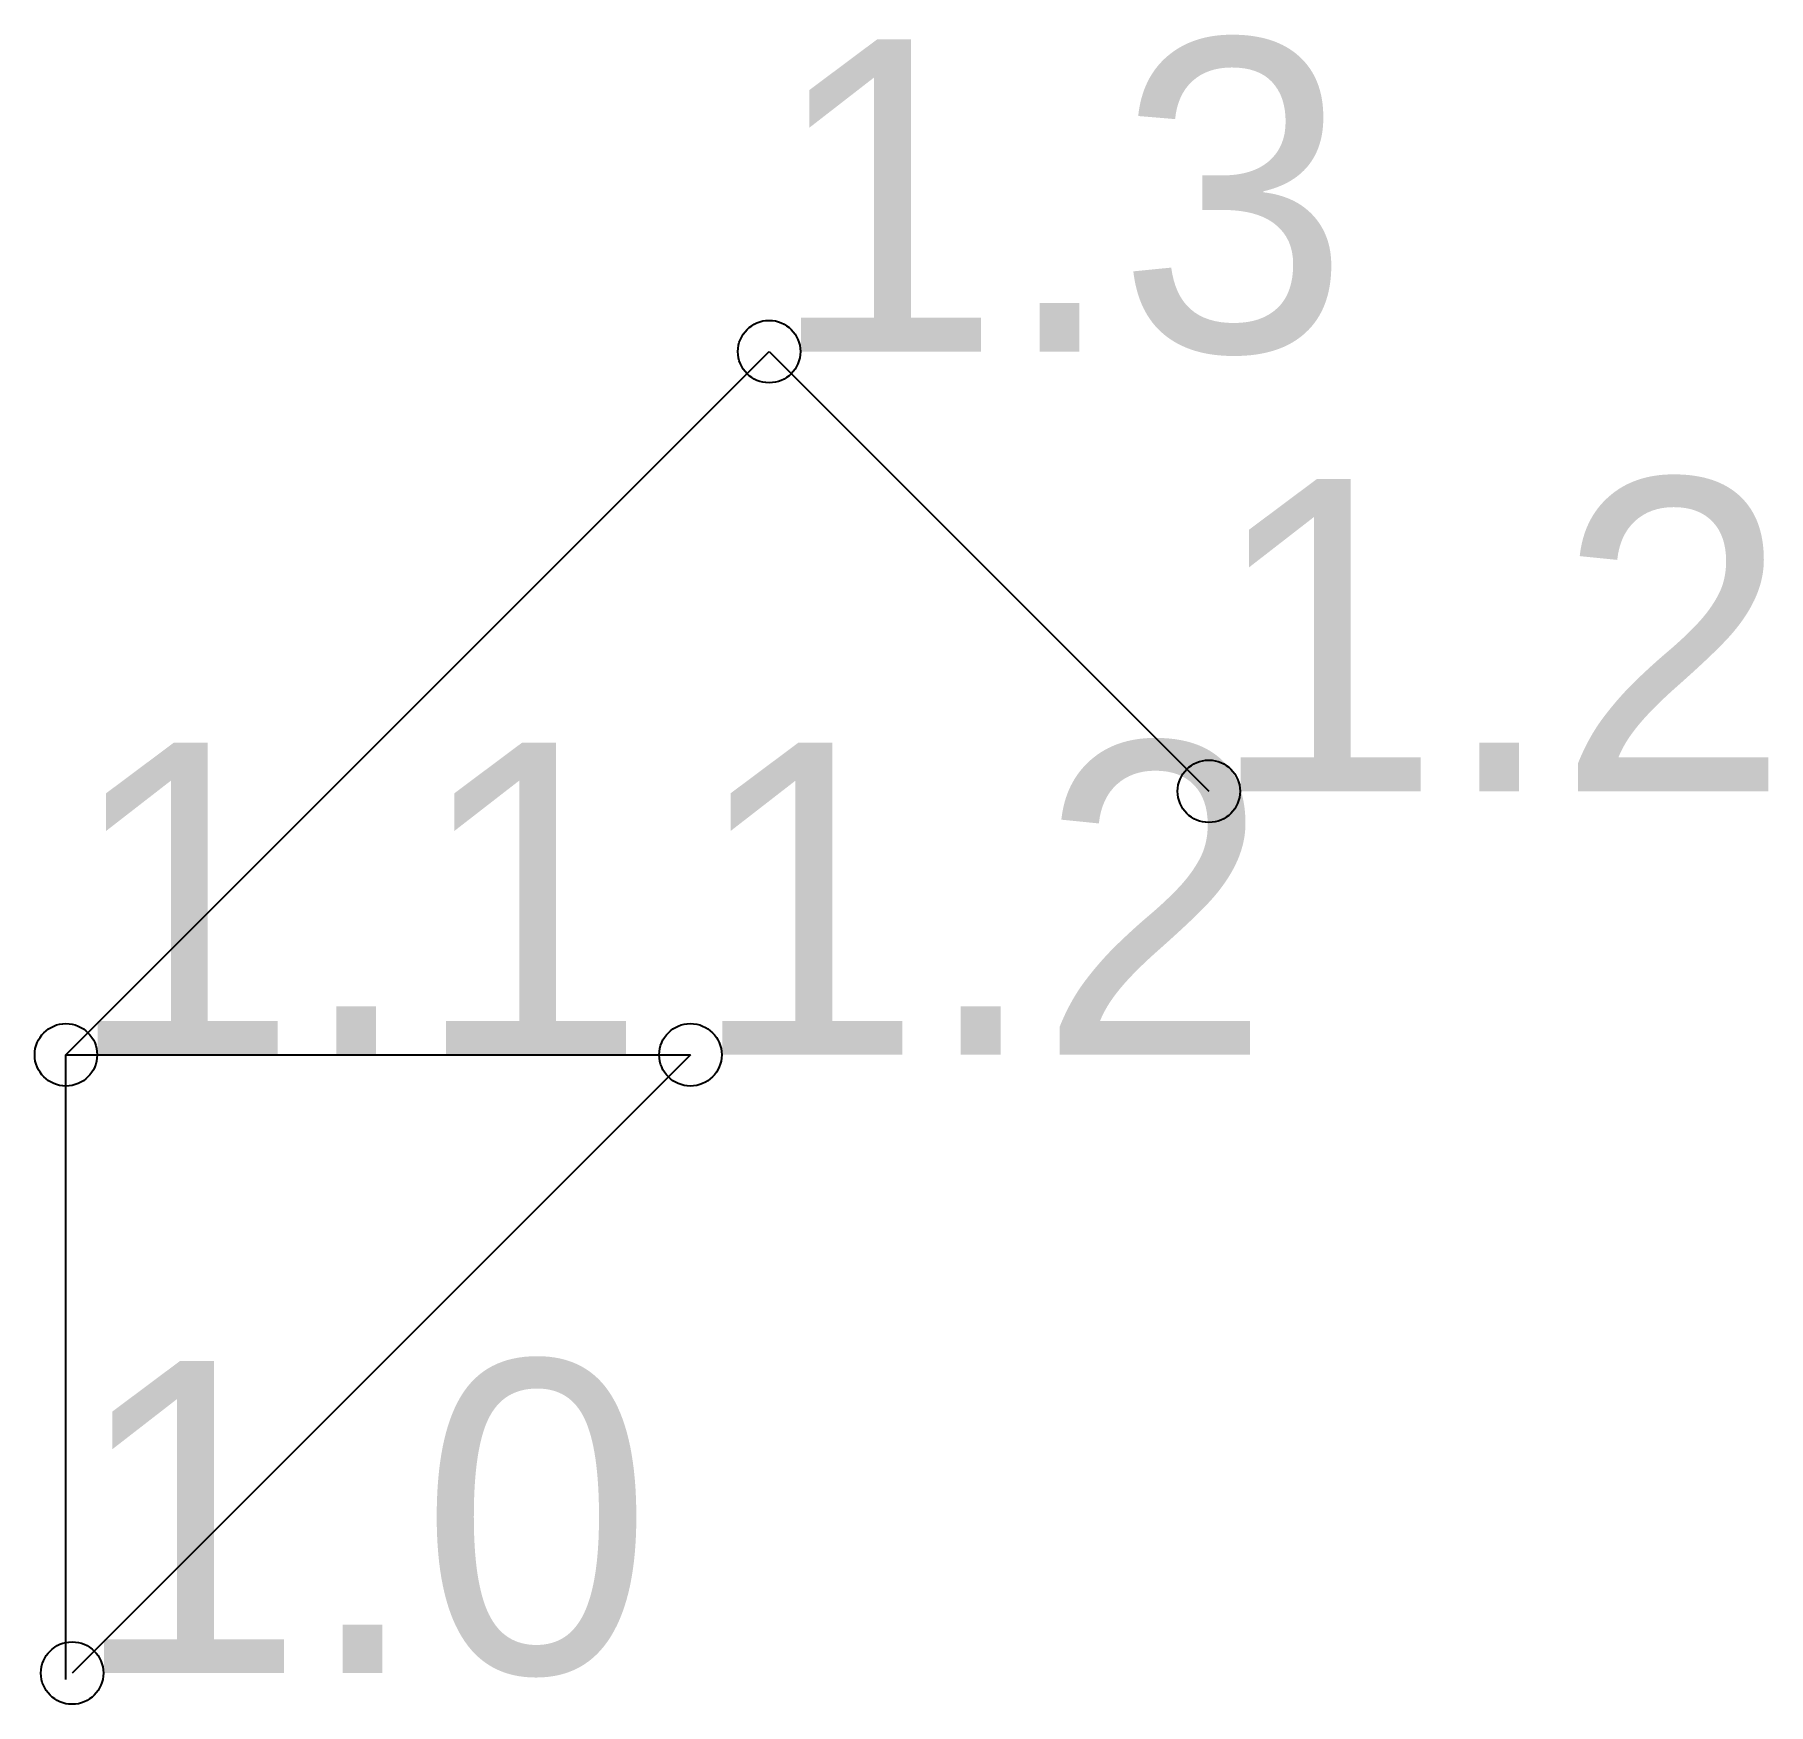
# Model space of a CAD drawing. Header units: millimetres. Extents: x -0.1 to 5.45, y -0.08 to 5.27.
import ezdxf

# ---------------------------------------------------------------- set-up
doc = ezdxf.new("R2010")
doc.units = ezdxf.units.MM

msp = doc.modelspace()

# ---------------------------------------------------------------- linework, layer by layer
at = {"layer": 'Shots', "color": 1}
for p, q in [((0, 2), (2.252, 4.252)), ((2.252, 4.252), (3.66, 2.844)), ((0, 2), (2, 2)), ((0, 0), (0, 2)), ((2, 2), (0.02, 0.02))]:
    msp.add_line(p, q, dxfattribs=at)
for centre in [(2.252, 4.252), (3.66, 2.844), (0, 2), (2, 2), (0.02, 0.02)]:
    msp.add_circle(centre, 0.1, dxfattribs=at)

# ---------------------------------------------------------------- texts
at = {"layer": 'Label'}
for s, p in [('1.3', (2.252, 4.252)), ('1.2', (3.66, 2.844)), ('1.1', (0, 2)), ('1.2', (2, 2)), ('1.0', (0.02, 0.02))]:
    msp.add_text(s, height=1, dxfattribs=at).set_placement(p)

doc.saveas('drawing.dxf')
